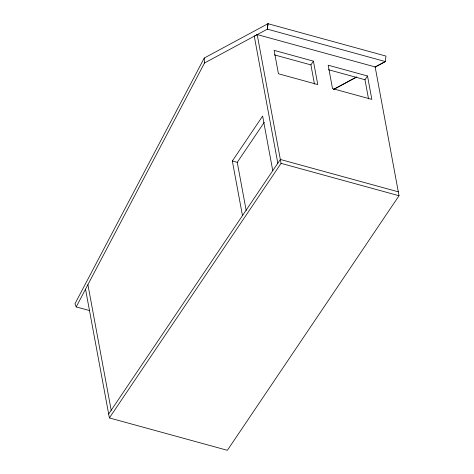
<?xml version="1.0" encoding="UTF-8"?>
<svg xmlns="http://www.w3.org/2000/svg" width="474" height="474" viewBox="0 0 474 474"><rect width="100%" height="100%" fill="white"/><g stroke="black" fill="none" stroke-linecap="round" stroke-linejoin="round"><path stroke-width="0.71" d="M204.484 63.054L204.241 58.035L267.988 23.7L385.954 56.068L385.332 61.561L374.952 67.16M204.241 58.035L74.975 303.757L76.201 306.909L89.705 310.612M76.201 306.909L204.525 62.983L267.36 29.151L385.332 61.561L375.212 66.958M242.469 215.617L232.343 160.994L262.637 116.071L272.763 170.693M246.184 210.497L237.261 162.339L264.279 122.274M314.458 84.046L310.908 64.897L313.433 61.152L274.108 50.363L278.451 73.772L317.77 84.562L313.433 61.152M108.665 414.027L280.335 159.46L398.302 191.828M257.186 34.561L375.153 66.935L399.025 195.732L227.36 450.3L109.393 417.932L281.058 163.358L257.186 34.561L254.271 36.184L277.811 163.204M368.529 98.882L364.974 79.733L367.504 75.988L328.18 65.199L332.517 88.608L371.841 99.398L367.504 75.988M333.554 89.438L356.347 77.138M333.495 89.485L356.815 76.93M274.393 54.877L310.908 64.897M328.464 69.714L364.974 79.733M281.058 163.358L399.025 195.732M232.343 160.994L237.261 162.339M87.909 284.655L111.194 410.283M85.527 289.176L109.393 417.932M267.988 23.7L267.366 29.192L267.988 23.7"/></g></svg>
